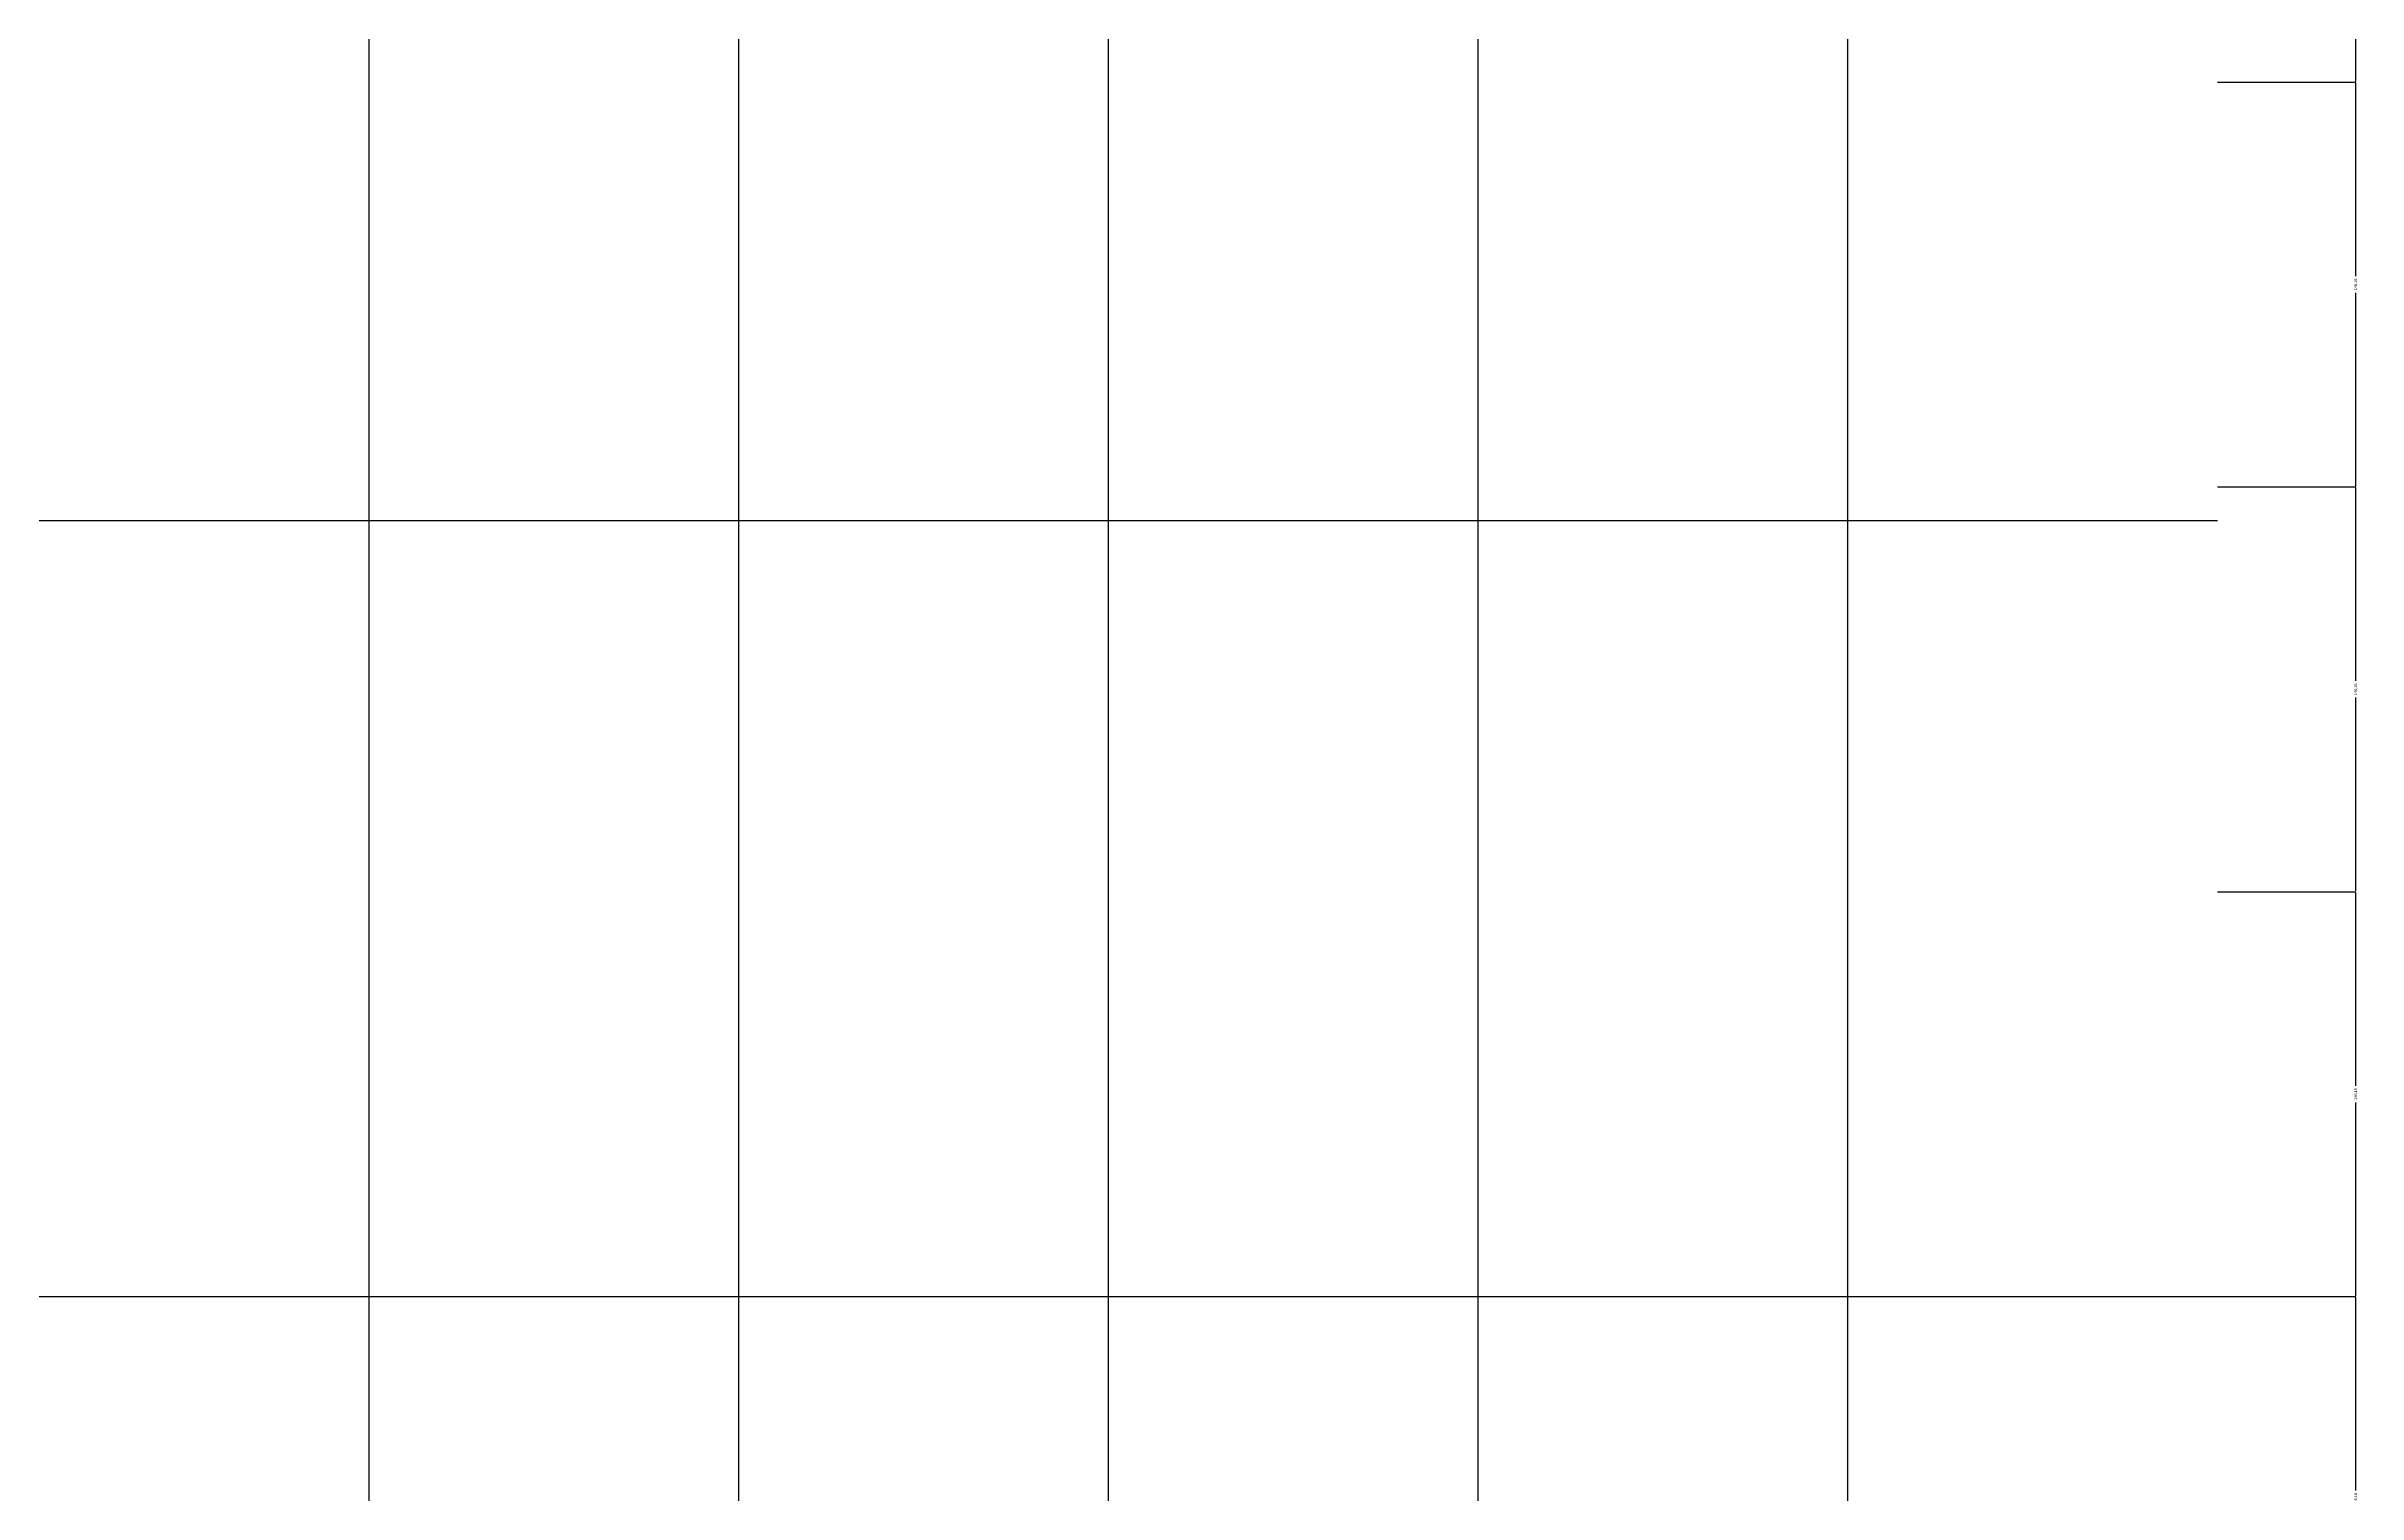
# Model space of a CAD drawing. Header units: inches. Extents: x -5298 to 11252, y 8210 to 22495.
# Drawn here: x 9996 to 10831, y 14803 to 15326 of the extents above; entities that cross this region are included whole.
import ezdxf

# ---------------------------------------------------------------- set-up
doc = ezdxf.new("R2010")
doc.units = ezdxf.units.IN
doc.header["$LTSCALE"] = 55
doc.header["$MEASUREMENT"] = 0
doc.layers.get('Defpoints').update_dxf_attribs({"color": 40})
doc.layers.add('BEAM', color=3, linetype='Continuous')
doc.layers.add('dim', color=2, linetype='Continuous')
doc.styles.get("Standard").update_dxf_attribs({"font": 'arial.ttf'})
doc.dimstyles.get("Standard").update_dxf_attribs({"dimtxt": 2.5, "dimasz": 2.5, "dimexe": 1.25, "dimexo": 0.625, "dimtad": 1, "dimtxsty": 'Standard', "dimcen": 2.5, "dimazin": 3, "dimtfac": 1, "dimtmove": 0, "dimatfit": 3})

# ---------------------------------------------------------------- blocks, each defined once
blk = doc.blocks.new('_CLOSEDFILLED')
at = {"color": 0, "linetype": 'BYBLOCK'}
blk.add_solid([(-1, 0.2), (0, 0), (-1, -0.2)], dxfattribs=at)
blk = doc.blocks.new('*D161')
at = {"color": 2}
for p, q in [((10780.33, 14874.63), (10830.33, 14874.63)), ((10830.33, 14804.56), (10830.33, 14874.38)), ((10830.33, 14728.73), (10830.33, 14798.56)), ((10780.33, 14728.48), (10830.33, 14728.48))]:
    blk.add_line(p, q, dxfattribs=at)
at = {"layer": 'Defpoints'}
for p in [(10780.33, 14874.63), (10780.33, 14728.48), (10830.33, 14728.48)]:
    blk.add_point(p, dxfattribs=at)
at = {"layer": 'dim', "color": 2, "xscale": 0.25, "yscale": 0.25}
for p, rotation in [((10830.33, 14874.63), 90), ((10830.33, 14728.48), 270)]:
    blk.add_blockref('_CLOSEDFILLED', p, dxfattribs=dict(at, rotation=rotation))
at = {"layer": 'dim', "color": 0, "insert": (10830.33, 14801.56), "char_height": 1, "attachment_point": 5, "rotation": 90}
blk.add_mtext('146,15', dxfattribs=at)
blk = doc.blocks.new('*D162')
at = {"color": 2}
for p, q in [((10780.33, 15020.78), (10830.33, 15020.78)), ((10830.33, 14950.7), (10830.33, 15020.53)), ((10830.33, 14874.88), (10830.33, 14944.7)), ((10780.33, 14874.63), (10830.33, 14874.63))]:
    blk.add_line(p, q, dxfattribs=at)
at = {"layer": 'Defpoints'}
for p in [(10780.33, 15020.78), (10780.33, 14874.63), (10830.33, 14874.63)]:
    blk.add_point(p, dxfattribs=at)
at = {"layer": 'dim', "color": 2, "xscale": 0.25, "yscale": 0.25}
for p, rotation in [((10830.33, 15020.78), 90), ((10830.33, 14874.63), 270)]:
    blk.add_blockref('_CLOSEDFILLED', p, dxfattribs=dict(at, rotation=rotation))
at = {"layer": 'dim', "color": 0, "insert": (10830.33, 14947.7), "char_height": 1, "attachment_point": 5, "rotation": 90}
blk.add_mtext('146,15', dxfattribs=at)
blk = doc.blocks.new('*D163')
at = {"color": 2}
for p, q in [((10780.33, 15166.93), (10830.33, 15166.93)), ((10830.33, 15096.85), (10830.33, 15166.68)), ((10830.33, 15021.03), (10830.33, 15090.85)), ((10780.33, 15020.78), (10830.33, 15020.78))]:
    blk.add_line(p, q, dxfattribs=at)
at = {"layer": 'Defpoints'}
for p in [(10780.33, 15166.93), (10780.33, 15020.78), (10830.33, 15020.78)]:
    blk.add_point(p, dxfattribs=at)
at = {"layer": 'dim', "color": 2, "xscale": 0.25, "yscale": 0.25}
for p, rotation in [((10830.33, 15166.93), 90), ((10830.33, 15020.78), 270)]:
    blk.add_blockref('_CLOSEDFILLED', p, dxfattribs=dict(at, rotation=rotation))
at = {"layer": 'dim', "color": 0, "insert": (10830.33, 15093.85), "char_height": 1, "attachment_point": 5, "rotation": 90}
blk.add_mtext('146,15', dxfattribs=at)
blk = doc.blocks.new('*D164')
at = {"color": 2}
for p, q in [((10780.33, 15313.07), (10830.33, 15313.07)), ((10830.33, 15243), (10830.33, 15312.82)), ((10830.33, 15167.18), (10830.33, 15237)), ((10780.33, 15166.93), (10830.33, 15166.93))]:
    blk.add_line(p, q, dxfattribs=at)
at = {"layer": 'Defpoints'}
for p in [(10780.33, 15313.07), (10780.33, 15166.93), (10830.33, 15166.93)]:
    blk.add_point(p, dxfattribs=at)
at = {"layer": 'dim', "color": 2, "xscale": 0.25, "yscale": 0.25}
for p, rotation in [((10830.33, 15313.07), 90), ((10830.33, 15166.93), 270)]:
    blk.add_blockref('_CLOSEDFILLED', p, dxfattribs=dict(at, rotation=rotation))
at = {"layer": 'dim', "color": 0, "insert": (10830.33, 15240), "char_height": 1, "attachment_point": 5, "rotation": 90}
blk.add_mtext('146,15', dxfattribs=at)
blk = doc.blocks.new('*D165')
at = {"color": 2}
for p, q in [((10780.33, 15459.22), (10830.33, 15459.22)), ((10830.33, 15389.15), (10830.33, 15458.97)), ((10830.33, 15313.32), (10830.33, 15383.15)), ((10780.33, 15313.07), (10830.33, 15313.07))]:
    blk.add_line(p, q, dxfattribs=at)
at = {"layer": 'Defpoints'}
for p in [(10780.33, 15459.22), (10780.33, 15313.07), (10830.33, 15313.07)]:
    blk.add_point(p, dxfattribs=at)
at = {"layer": 'dim', "color": 2, "xscale": 0.25, "yscale": 0.25}
for p, rotation in [((10830.33, 15459.22), 90), ((10830.33, 15313.07), 270)]:
    blk.add_blockref('_CLOSEDFILLED', p, dxfattribs=dict(at, rotation=rotation))
at = {"layer": 'dim', "color": 0, "insert": (10830.33, 15386.15), "char_height": 1, "attachment_point": 5, "rotation": 90}
blk.add_mtext('146,15', dxfattribs=at)

msp = doc.modelspace()

# ---------------------------------------------------------------- linework, layer by layer
at = {"layer": 'BEAM', "color": 5}
for p, q in [((10112.859, 11513.244), (10112.859, 18236.017)), ((10246.353, 11513.244), (10246.353, 18236.017)), ((10379.847, 11513.244), (10379.847, 18236.017)), ((10513.34, 11513.244), (10513.34, 18236.017)), ((10646.834, 11513.244), (10646.834, 18236.017)), ((7576.475, 15154.746), (10780.328, 15154.746)), ((7576.475, 14874.631), (10780.328, 14874.631))]:
    msp.add_line(p, q, dxfattribs=at)

# ---------------------------------------------------------------- dimensions: what is measured, and where the dimension line sits
at = {"layer": 'dim', "color": 2}
for base, p1, p2, picture, middle in [((10830.328, 15313.072), (10780.328, 15313.072), (10780.328, 15459.22), '*D165', (10830.328, 15386.146)), ((10830.328, 15166.925), (10780.328, 15166.925), (10780.328, 15313.072), '*D164', (10830.328, 15239.999)), ((10830.328, 15020.778), (10780.328, 15020.778), (10780.328, 15166.925), '*D163', (10830.328, 15093.851)), ((10830.328, 14874.631), (10780.328, 14874.631), (10780.328, 15020.778), '*D162', (10830.328, 14947.704)), ((10830.328, 14728.483), (10780.328, 14728.483), (10780.328, 14874.631), '*D161', (10830.328, 14801.557))]:
    dim = msp.add_linear_dim(base=base, p1=p1, p2=p2, angle=90, dimstyle='Standard', dxfattribs=at)
    dim.commit()
    dim.dimension.update_dxf_attribs({"geometry": picture, "text_midpoint": middle})

doc.saveas('drawing.dxf')
